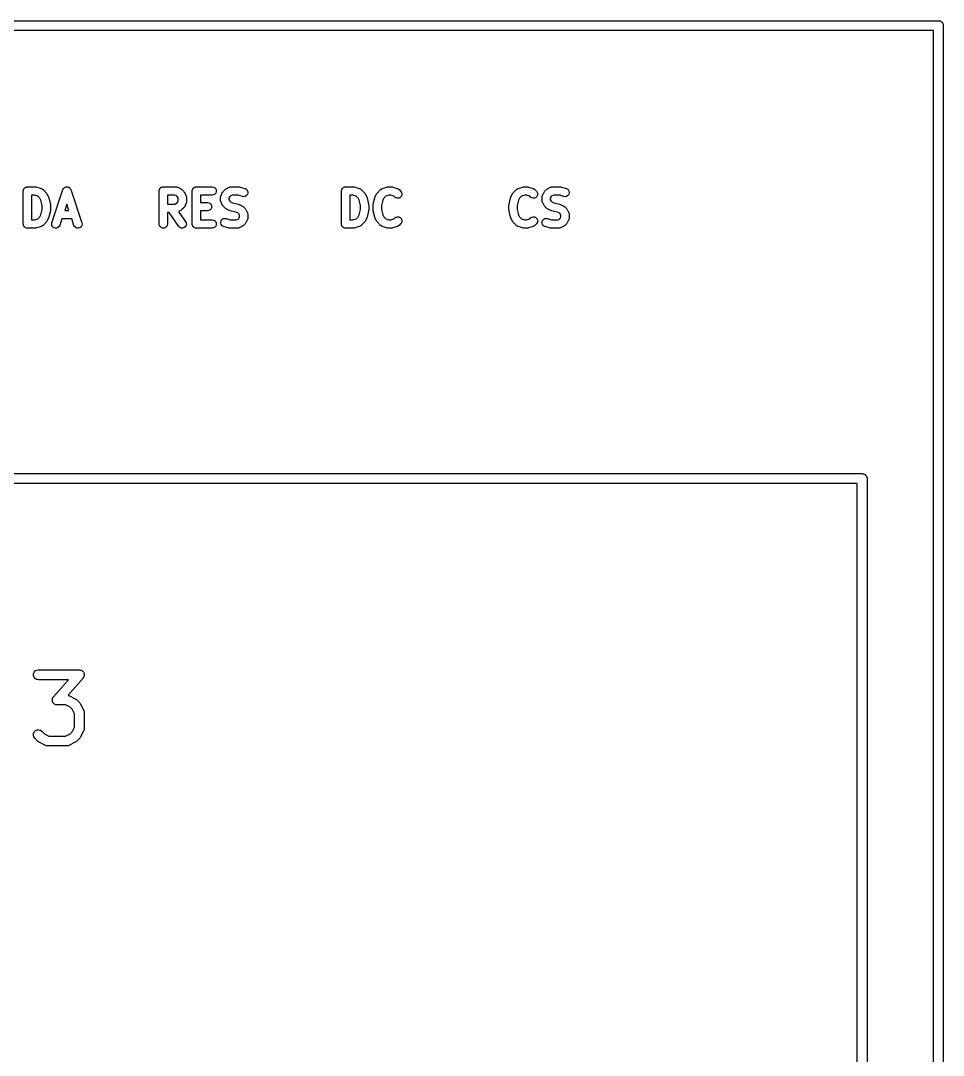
# Model space of a CAD drawing. Extents: x 86 to 333, y -237 to -29.
# Drawn here: x 164.79 to 178.72, y -51.71 to -36.09 of the extents above; entities that cross this region are included whole.
import ezdxf

# ---------------------------------------------------------------- set-up
doc = ezdxf.new("R2010")
doc.units = 0
doc.header["$MEASUREMENT"] = 0
doc.layers.add('BLACK', color=7, linetype='CONTINUOUS')

msp = doc.modelspace()

# ---------------------------------------------------------------- linework, layer by layer
at = {"layer": 'Black'}
for p, q in [((151.35, -36.085), (178.65, -36.085)), ((178.65, -36.085), (178.656, -36.0861)), ((178.656, -36.0861), (178.663, -36.0861)), ((178.663, -36.0861), (178.669, -36.0884)), ((178.669, -36.0884), (178.676, -36.0895)), ((178.676, -36.0895), (178.681, -36.0928)), ((178.575, -36.235), (151.425, -36.235)), ((178.575, -66.785), (178.575, -36.235)), ((178.681, -36.0928), (178.688, -36.095)), ((178.688, -36.095), (178.693, -36.0993)), ((178.693, -36.0993), (178.698, -36.1025)), ((178.698, -36.1025), (178.702, -36.1076)), ((178.702, -36.1076), (178.707, -36.1118)), ((178.707, -36.1118), (178.711, -36.1175)), ((178.711, -36.1175), (178.715, -36.1225)), ((178.715, -36.1225), (178.717, -36.1287)), ((178.717, -36.1287), (178.72, -36.1343)), ((178.72, -36.1343), (178.722, -36.1408)), ((178.722, -36.1408), (178.724, -36.147)), ((178.724, -36.147), (178.724, -36.1535)), ((178.724, -36.1535), (178.725, -36.16)), ((178.725, -36.16), (178.725, -66.86)), ((164.83, -38.6562), (164.831, -38.6508)), ((164.83, -39.1562), (164.83, -38.6562)), ((164.831, -38.6453), (164.833, -38.6402)), ((164.831, -38.6508), (164.831, -38.6453)), ((164.833, -38.6402), (164.834, -38.6348)), ((164.834, -38.6348), (164.837, -38.6301)), ((164.837, -38.6301), (164.839, -38.6249)), ((164.839, -38.6249), (164.842, -38.6208)), ((164.842, -38.6208), (164.845, -38.616)), ((164.845, -38.616), (164.849, -38.6125)), ((164.849, -38.6125), (164.853, -38.6083)), ((164.853, -38.6083), (164.857, -38.6056)), ((164.857, -38.6056), (164.862, -38.6021)), ((164.862, -38.6021), (164.867, -38.6002)), ((164.867, -38.6002), (164.871, -38.5975)), ((164.871, -38.5975), (164.877, -38.5965)), ((164.877, -38.5965), (164.882, -38.5946)), ((164.882, -38.5946), (164.887, -38.5946)), ((164.887, -38.5946), (164.893, -38.5937)), ((164.893, -38.5937), (165.012, -38.5937)), ((164.955, -38.7187), (164.955, -39.0937)), ((165.002, -38.7187), (164.955, -38.7187)), ((165.05, -38.7346), (165.002, -38.7187)), ((165.012, -38.5937), (165.022, -38.5954)), ((165.022, -38.5954), (165.032, -38.5969)), ((165.032, -38.5969), (165.103, -38.6207)), ((165.08, -38.7646), (165.05, -38.7346)), ((165.103, -38.6207), (165.106, -38.6224)), ((165.106, -38.6224), (165.11, -38.6234)), ((165.11, -38.6234), (165.116, -38.6276)), ((165.116, -38.6276), (165.122, -38.631)), ((165.122, -38.631), (165.125, -38.6337)), ((165.125, -38.6337), (165.128, -38.6358)), ((165.128, -38.6358), (165.175, -38.6834)), ((165.175, -38.6834), (165.181, -38.6916)), ((165.181, -38.6916), (165.187, -38.6997)), ((165.187, -38.6997), (165.211, -38.7473)), ((165.262, -39.1364), (165.429, -38.6364)), ((165.429, -38.6364), (165.43, -38.6349)), ((165.43, -38.6332), (165.435, -38.6254)), ((165.43, -38.6349), (165.43, -38.6332)), ((165.435, -38.6254), (165.439, -38.6173)), ((165.439, -38.6173), (165.44, -38.6162)), ((165.44, -38.6162), (165.441, -38.6147)), ((165.441, -38.6147), (165.449, -38.609)), ((165.449, -38.609), (165.455, -38.6029)), ((165.455, -38.6029), (165.457, -38.6023)), ((165.457, -38.6023), (165.458, -38.6012)), ((165.458, -38.6012), (165.467, -38.5983)), ((165.467, -38.5983), (165.476, -38.595)), ((165.476, -38.595), (165.477, -38.5949)), ((165.477, -38.5949), (165.479, -38.5944)), ((165.479, -38.5944), (165.488, -38.5946)), ((165.488, -38.5946), (165.497, -38.5944)), ((165.497, -38.5944), (165.499, -38.5949)), ((165.499, -38.5949), (165.501, -38.595)), ((165.501, -38.595), (165.509, -38.5983)), ((165.509, -38.5983), (165.518, -38.6012)), ((165.518, -38.6012), (165.519, -38.6023)), ((165.519, -38.6023), (165.521, -38.6029)), ((165.521, -38.6029), (165.528, -38.609)), ((165.528, -38.609), (165.535, -38.6147)), ((165.535, -38.6147), (165.536, -38.6162)), ((165.536, -38.6162), (165.537, -38.6173)), ((165.537, -38.6173), (165.541, -38.6254)), ((165.541, -38.6254), (165.546, -38.6332)), ((165.546, -38.6332), (165.547, -38.6349)), ((165.547, -38.6349), (165.547, -38.6364)), ((165.547, -38.6364), (165.714, -39.1364)), ((166.882, -38.6562), (166.883, -38.6508)), ((166.882, -39.1562), (166.882, -38.6562)), ((166.883, -38.6453), (166.885, -38.6402)), ((166.883, -38.6508), (166.883, -38.6453)), ((166.885, -38.6402), (166.886, -38.6348)), ((166.886, -38.6348), (166.889, -38.6301)), ((166.889, -38.6301), (166.891, -38.6249)), ((166.891, -38.6249), (166.894, -38.6208)), ((166.894, -38.6208), (166.897, -38.616)), ((166.897, -38.616), (166.901, -38.6125)), ((166.901, -38.6125), (166.905, -38.6083)), ((166.905, -38.6083), (166.909, -38.6056)), ((166.909, -38.6056), (166.914, -38.6021)), ((166.914, -38.6021), (166.919, -38.6002)), ((166.919, -38.6002), (166.923, -38.5975)), ((166.923, -38.5975), (166.929, -38.5965)), ((166.929, -38.5965), (166.934, -38.5946)), ((166.934, -38.5946), (166.939, -38.5946)), ((166.939, -38.5946), (166.945, -38.5937)), ((166.945, -38.5937), (167.135, -38.5937)), ((167.007, -38.7187), (167.007, -38.8556)), ((167.12, -38.7187), (167.007, -38.7187)), ((167.146, -38.7314), (167.12, -38.7187)), ((167.135, -38.5937), (167.139, -38.5943)), ((167.139, -38.5943), (167.142, -38.5941)), ((167.142, -38.5941), (167.149, -38.5962)), ((167.155, -38.7408), (167.146, -38.7314)), ((167.149, -38.5962), (167.157, -38.5975)), ((167.168, -38.7662), (167.155, -38.7408)), ((167.157, -38.5975), (167.16, -38.5993)), ((167.16, -38.5993), (167.163, -38.6003)), ((167.163, -38.6003), (167.211, -38.6241)), ((167.211, -38.6241), (167.219, -38.6301)), ((167.219, -38.6301), (167.227, -38.6358)), ((167.227, -38.6358), (167.251, -38.6596)), ((167.251, -38.6596), (167.257, -38.6678)), ((167.257, -38.6678), (167.263, -38.6759)), ((167.263, -38.6759), (167.286, -38.7235)), ((167.286, -38.7235), (167.287, -38.7269)), ((167.287, -38.7269), (167.289, -38.7301)), ((167.289, -38.7301), (167.29, -38.7373)), ((167.29, -38.7373), (167.293, -38.7443)), ((167.293, -38.7443), (167.292, -38.7479)), ((167.382, -38.6562), (167.383, -38.6508)), ((167.382, -39.1562), (167.382, -38.6562)), ((167.383, -38.6453), (167.385, -38.6402)), ((167.383, -38.6508), (167.383, -38.6453)), ((167.385, -38.6402), (167.386, -38.6348)), ((167.386, -38.6348), (167.389, -38.6301)), ((167.389, -38.6301), (167.391, -38.6249)), ((167.391, -38.6249), (167.394, -38.6208)), ((167.394, -38.6208), (167.397, -38.616)), ((167.397, -38.616), (167.401, -38.6125)), ((167.401, -38.6125), (167.405, -38.6083)), ((167.405, -38.6083), (167.409, -38.6056)), ((167.409, -38.6056), (167.414, -38.6021)), ((167.414, -38.6021), (167.419, -38.6002)), ((167.419, -38.6002), (167.423, -38.5975)), ((167.423, -38.5975), (167.429, -38.5965)), ((167.429, -38.5965), (167.434, -38.5946)), ((167.434, -38.5946), (167.439, -38.5946)), ((167.439, -38.5946), (167.445, -38.5937)), ((167.445, -38.5937), (167.683, -38.5937)), ((167.683, -38.7187), (167.507, -38.7187)), ((167.507, -38.7187), (167.507, -38.8318)), ((167.683, -38.5937), (167.704, -38.5975)), ((167.704, -38.7149), (167.683, -38.7187)), ((167.704, -38.5975), (167.723, -38.6083)), ((167.723, -38.7041), (167.704, -38.7149)), ((167.723, -38.6083), (167.737, -38.6249)), ((167.737, -38.6874), (167.723, -38.7041)), ((167.737, -38.6249), (167.744, -38.6453)), ((167.744, -38.667), (167.737, -38.6874)), ((167.744, -38.6453), (167.744, -38.667)), ((167.811, -38.7443), (167.813, -38.7373)), ((167.811, -38.7479), (167.811, -38.7443)), ((167.813, -38.7373), (167.815, -38.7301)), ((167.815, -38.7301), (167.816, -38.7269)), ((167.816, -38.7269), (167.817, -38.7235)), ((167.817, -38.7235), (167.841, -38.6759)), ((167.841, -38.6759), (167.847, -38.6678)), ((167.847, -38.6678), (167.853, -38.6596)), ((167.853, -38.6596), (167.877, -38.6358)), ((167.877, -38.6358), (167.885, -38.6301)), ((167.885, -38.6301), (167.893, -38.6241)), ((167.893, -38.6241), (167.941, -38.6003)), ((167.949, -38.7408), (167.936, -38.7662)), ((167.941, -38.6003), (167.944, -38.5993)), ((167.944, -38.5993), (167.947, -38.5975)), ((167.947, -38.5975), (167.954, -38.5962)), ((167.958, -38.7314), (167.949, -38.7408)), ((167.954, -38.5962), (167.961, -38.5941)), ((167.983, -38.7187), (167.958, -38.7314)), ((167.961, -38.5941), (167.965, -38.5943)), ((167.965, -38.5943), (167.969, -38.5937)), ((167.969, -38.5937), (168.088, -38.5937)), ((168.077, -38.7187), (167.983, -38.7187)), ((168.139, -38.7393), (168.077, -38.7187)), ((168.088, -38.5937), (168.097, -38.5954)), ((168.097, -38.5954), (168.107, -38.5969)), ((168.107, -38.5969), (168.179, -38.6207)), ((168.161, -38.7425), (168.139, -38.7393)), ((168.182, -38.7381), (168.161, -38.7425)), ((168.179, -38.6207), (168.198, -38.631)), ((168.201, -38.7268), (168.182, -38.7381)), ((168.198, -38.631), (168.212, -38.6473)), ((168.214, -38.7098), (168.201, -38.7268)), ((168.212, -38.6473), (168.22, -38.6675)), ((168.221, -38.6892), (168.214, -38.7098)), ((168.22, -38.6675), (168.221, -38.6892)), ((169.637, -38.6453), (169.639, -38.6402)), ((169.637, -38.6508), (169.637, -38.6453)), ((169.637, -38.6562), (169.637, -38.6508)), ((169.637, -39.1562), (169.637, -38.6562)), ((169.639, -38.6402), (169.64, -38.6348)), ((169.64, -38.6348), (169.643, -38.6301)), ((169.643, -38.6301), (169.645, -38.6249)), ((169.645, -38.6249), (169.648, -38.6208)), ((169.648, -38.6208), (169.651, -38.616)), ((169.651, -38.616), (169.655, -38.6125)), ((169.655, -38.6125), (169.659, -38.6083)), ((169.659, -38.6083), (169.664, -38.6056)), ((169.664, -38.6056), (169.668, -38.6021)), ((169.668, -38.6021), (169.673, -38.6002)), ((169.673, -38.6002), (169.678, -38.5975)), ((169.678, -38.5975), (169.683, -38.5965)), ((169.683, -38.5965), (169.688, -38.5946)), ((169.688, -38.5946), (169.694, -38.5946)), ((169.694, -38.5946), (169.699, -38.5937)), ((169.699, -38.5937), (169.818, -38.5937)), ((169.762, -38.7187), (169.762, -39.0937)), ((169.808, -38.7187), (169.762, -38.7187)), ((169.856, -38.7346), (169.808, -38.7187)), ((169.818, -38.5937), (169.828, -38.5954)), ((169.828, -38.5954), (169.838, -38.5969)), ((169.838, -38.5969), (169.909, -38.6207)), ((169.886, -38.7646), (169.856, -38.7346)), ((169.909, -38.6207), (169.912, -38.6224)), ((169.912, -38.6224), (169.916, -38.6234)), ((169.916, -38.6234), (169.922, -38.6276)), ((169.922, -38.6276), (169.928, -38.631)), ((169.928, -38.631), (169.931, -38.6337)), ((169.931, -38.6337), (169.934, -38.6358)), ((169.934, -38.6358), (169.981, -38.6834)), ((169.981, -38.6834), (169.987, -38.6916)), ((169.987, -38.6916), (169.993, -38.6997)), ((169.993, -38.6997), (170.017, -38.7473)), ((170.143, -38.7473), (170.167, -38.6997)), ((170.167, -38.6997), (170.173, -38.6916)), ((170.173, -38.6916), (170.179, -38.6834)), ((170.179, -38.6834), (170.226, -38.6358)), ((170.226, -38.6358), (170.229, -38.6337)), ((170.229, -38.6337), (170.232, -38.631)), ((170.232, -38.631), (170.238, -38.6276)), ((170.238, -38.6276), (170.244, -38.6234)), ((170.244, -38.6234), (170.248, -38.6224)), ((170.248, -38.6224), (170.251, -38.6207)), ((170.251, -38.6207), (170.322, -38.5969)), ((170.304, -38.7346), (170.274, -38.7646)), ((170.352, -38.7187), (170.304, -38.7346)), ((170.322, -38.5969), (170.332, -38.5954)), ((170.332, -38.5954), (170.342, -38.5937)), ((170.342, -38.5937), (170.39, -38.5937)), ((170.379, -38.7187), (170.352, -38.7187)), ((170.427, -38.7346), (170.379, -38.7187)), ((170.39, -38.5937), (170.399, -38.5954)), ((170.399, -38.5954), (170.409, -38.5969)), ((170.409, -38.5969), (170.481, -38.6207)), ((170.441, -38.748), (170.427, -38.7346)), ((170.481, -38.6207), (170.484, -38.6224)), ((170.484, -38.6224), (170.487, -38.6234)), ((170.487, -38.6234), (170.493, -38.6276)), ((170.493, -38.6276), (170.5, -38.631)), ((170.5, -38.631), (170.502, -38.6337)), ((170.502, -38.6337), (170.505, -38.6358)), ((170.505, -38.6358), (170.529, -38.6596)), ((170.536, -38.7397), (170.521, -38.755)), ((170.529, -38.6596), (170.541, -38.6774)), ((170.545, -38.72), (170.536, -38.7397)), ((170.541, -38.6774), (170.547, -38.6984)), ((170.547, -38.6984), (170.545, -38.72)), ((172.195, -38.7473), (172.219, -38.6997)), ((172.219, -38.6997), (172.225, -38.6916)), ((172.225, -38.6916), (172.231, -38.6834)), ((172.231, -38.6834), (172.278, -38.6358)), ((172.278, -38.6358), (172.281, -38.6337)), ((172.281, -38.6337), (172.284, -38.631)), ((172.284, -38.631), (172.29, -38.6276)), ((172.29, -38.6276), (172.296, -38.6234)), ((172.296, -38.6234), (172.299, -38.6224)), ((172.299, -38.6224), (172.303, -38.6207)), ((172.303, -38.6207), (172.374, -38.5969)), ((172.356, -38.7346), (172.326, -38.7646)), ((172.404, -38.7187), (172.356, -38.7346)), ((172.374, -38.5969), (172.384, -38.5954)), ((172.384, -38.5954), (172.394, -38.5937)), ((172.394, -38.5937), (172.441, -38.5937)), ((172.431, -38.7187), (172.404, -38.7187)), ((172.479, -38.7346), (172.431, -38.7187)), ((172.441, -38.5937), (172.451, -38.5954)), ((172.451, -38.5954), (172.461, -38.5969)), ((172.461, -38.5969), (172.533, -38.6207)), ((172.492, -38.748), (172.479, -38.7346)), ((172.533, -38.6207), (172.536, -38.6224)), ((172.536, -38.6224), (172.539, -38.6234)), ((172.539, -38.6234), (172.545, -38.6276)), ((172.545, -38.6276), (172.552, -38.631)), ((172.552, -38.631), (172.554, -38.6337)), ((172.554, -38.6337), (172.557, -38.6358)), ((172.557, -38.6358), (172.581, -38.6596)), ((172.588, -38.7397), (172.573, -38.755)), ((172.581, -38.6596), (172.593, -38.6774)), ((172.597, -38.72), (172.588, -38.7397)), ((172.593, -38.6774), (172.599, -38.6984)), ((172.599, -38.6984), (172.597, -38.72)), ((172.665, -38.7443), (172.667, -38.7373)), ((172.665, -38.7479), (172.665, -38.7443)), ((172.667, -38.7373), (172.668, -38.7301)), ((172.668, -38.7301), (172.67, -38.7269)), ((172.67, -38.7269), (172.671, -38.7235)), ((172.671, -38.7235), (172.695, -38.6759)), ((172.695, -38.6759), (172.701, -38.6678)), ((172.701, -38.6678), (172.707, -38.6596)), ((172.707, -38.6596), (172.731, -38.6358)), ((172.731, -38.6358), (172.739, -38.6301)), ((172.739, -38.6301), (172.747, -38.6241)), ((172.747, -38.6241), (172.794, -38.6003)), ((172.802, -38.7408), (172.79, -38.7662)), ((172.794, -38.6003), (172.798, -38.5993)), ((172.798, -38.5993), (172.801, -38.5975)), ((172.801, -38.5975), (172.808, -38.5962)), ((172.812, -38.7314), (172.802, -38.7408)), ((172.808, -38.5962), (172.815, -38.5941)), ((172.837, -38.7187), (172.812, -38.7314)), ((172.815, -38.5941), (172.819, -38.5943)), ((172.819, -38.5943), (172.822, -38.5937)), ((172.822, -38.5937), (172.941, -38.5937)), ((172.931, -38.7187), (172.837, -38.7187)), ((172.993, -38.7393), (172.931, -38.7187)), ((172.941, -38.5937), (172.951, -38.5954)), ((172.951, -38.5954), (172.961, -38.5969)), ((172.961, -38.5969), (173.033, -38.6207)), ((173.015, -38.7425), (172.993, -38.7393)), ((173.036, -38.7381), (173.015, -38.7425)), ((173.033, -38.6207), (173.052, -38.631)), ((173.054, -38.7268), (173.036, -38.7381)), ((173.052, -38.631), (173.066, -38.6473)), ((173.068, -38.7098), (173.054, -38.7268)), ((173.066, -38.6473), (173.074, -38.6675)), ((173.075, -38.6892), (173.068, -38.7098)), ((173.074, -38.6675), (173.075, -38.6892)), ((165.096, -38.7971), (165.08, -38.7646)), ((165.116, -38.8782), (165.096, -38.7971)), ((165.116, -38.9342), (165.116, -38.8782)), ((165.211, -38.7473), (165.213, -38.7538)), ((165.213, -38.7538), (165.215, -38.7601)), ((165.215, -38.7601), (165.239, -38.8553)), ((165.239, -38.8553), (165.24, -38.8629)), ((165.24, -38.8629), (165.241, -38.8705)), ((165.241, -38.8705), (165.241, -38.9419)), ((165.488, -38.8538), (165.456, -38.9508)), ((165.52, -38.9508), (165.488, -38.8538)), ((167.007, -38.8556), (167.12, -38.8556)), ((167.12, -38.8556), (167.146, -38.8429)), ((167.146, -38.8429), (167.155, -38.8335)), ((167.155, -38.8335), (167.168, -38.8081)), ((167.168, -38.8081), (167.168, -38.7662)), ((167.263, -38.8984), (167.257, -38.9065)), ((167.286, -38.8508), (167.263, -38.8984)), ((167.287, -38.8474), (167.286, -38.8508)), ((167.289, -38.8442), (167.287, -38.8474)), ((167.29, -38.837), (167.289, -38.8442)), ((167.293, -38.83), (167.29, -38.837)), ((167.292, -38.7479), (167.293, -38.7514)), ((167.293, -38.8229), (167.292, -38.8264)), ((167.292, -38.8264), (167.293, -38.83)), ((167.293, -38.7514), (167.293, -38.8229)), ((167.507, -38.8318), (167.611, -38.8318)), ((167.611, -38.8318), (167.633, -38.8356)), ((167.633, -38.8356), (167.652, -38.8464)), ((167.652, -38.8464), (167.666, -38.863)), ((167.666, -38.863), (167.673, -38.8834)), ((167.673, -38.8834), (167.673, -38.9051)), ((167.811, -38.7514), (167.811, -38.7479)), ((167.811, -38.799), (167.811, -38.7514)), ((167.811, -38.8026), (167.811, -38.799)), ((167.811, -38.8062), (167.811, -38.8026)), ((167.813, -38.8132), (167.811, -38.8062)), ((167.815, -38.8204), (167.813, -38.8132)), ((167.816, -38.8235), (167.815, -38.8204)), ((167.817, -38.827), (167.816, -38.8235)), ((167.841, -38.8746), (167.817, -38.827)), ((167.847, -38.8827), (167.841, -38.8746)), ((167.853, -38.8909), (167.847, -38.8827)), ((167.877, -38.9147), (167.853, -38.8909)), ((167.936, -38.7662), (167.936, -38.7843)), ((167.936, -38.7843), (167.949, -38.8096)), ((167.949, -38.8096), (167.958, -38.8191)), ((167.958, -38.8191), (167.99, -38.8353)), ((167.99, -38.8353), (168.079, -38.8575)), ((168.079, -38.8575), (168.085, -38.8602)), ((168.085, -38.8602), (168.092, -38.8622)), ((168.092, -38.8622), (168.139, -38.886)), ((168.139, -38.886), (168.147, -38.892)), ((168.147, -38.892), (168.156, -38.8977)), ((168.156, -38.8977), (168.179, -38.9215)), ((169.902, -38.7971), (169.886, -38.7646)), ((169.922, -38.8782), (169.902, -38.7971)), ((169.922, -38.9342), (169.922, -38.8782)), ((170.017, -38.7473), (170.019, -38.7538)), ((170.019, -38.7538), (170.022, -38.7601)), ((170.022, -38.7601), (170.045, -38.8553)), ((170.045, -38.8553), (170.046, -38.8629)), ((170.046, -38.8629), (170.047, -38.8705)), ((170.047, -38.8705), (170.047, -38.9419)), ((170.113, -38.8705), (170.114, -38.8629)), ((170.113, -38.9419), (170.113, -38.8705)), ((170.114, -38.8629), (170.115, -38.8553)), ((170.115, -38.8553), (170.138, -38.7601)), ((170.138, -38.7601), (170.141, -38.7538)), ((170.141, -38.7538), (170.143, -38.7473)), ((170.258, -38.7971), (170.238, -38.8782)), ((170.238, -38.8782), (170.238, -38.9342)), ((170.274, -38.7646), (170.258, -38.7971)), ((170.458, -38.7605), (170.441, -38.748)), ((170.479, -38.7661), (170.458, -38.7605)), ((170.501, -38.7642), (170.479, -38.7661)), ((170.521, -38.755), (170.501, -38.7642)), ((172.165, -38.8705), (172.166, -38.8629)), ((172.165, -38.9419), (172.165, -38.8705)), ((172.166, -38.8629), (172.167, -38.8553)), ((172.167, -38.8553), (172.19, -38.7601)), ((172.19, -38.7601), (172.193, -38.7538)), ((172.193, -38.7538), (172.195, -38.7473)), ((172.31, -38.7971), (172.29, -38.8782)), ((172.29, -38.8782), (172.29, -38.9342)), ((172.326, -38.7646), (172.31, -38.7971)), ((172.51, -38.7605), (172.492, -38.748)), ((172.531, -38.7661), (172.51, -38.7605)), ((172.553, -38.7642), (172.531, -38.7661)), ((172.573, -38.755), (172.553, -38.7642)), ((172.665, -38.7514), (172.665, -38.7479)), ((172.665, -38.799), (172.665, -38.7514)), ((172.665, -38.8026), (172.665, -38.799)), ((172.665, -38.8062), (172.665, -38.8026)), ((172.667, -38.8132), (172.665, -38.8062)), ((172.668, -38.8204), (172.667, -38.8132)), ((172.67, -38.8235), (172.668, -38.8204)), ((172.671, -38.827), (172.67, -38.8235)), ((172.695, -38.8746), (172.671, -38.827)), ((172.701, -38.8827), (172.695, -38.8746)), ((172.707, -38.8909), (172.701, -38.8827)), ((172.731, -38.9147), (172.707, -38.8909)), ((172.79, -38.7662), (172.79, -38.7843)), ((172.79, -38.7843), (172.802, -38.8096)), ((172.802, -38.8096), (172.812, -38.8191)), ((172.812, -38.8191), (172.844, -38.8353)), ((172.844, -38.8353), (172.933, -38.8575)), ((172.933, -38.8575), (172.939, -38.8602)), ((172.939, -38.8602), (172.946, -38.8622)), ((172.946, -38.8622), (172.993, -38.886)), ((172.993, -38.886), (173.001, -38.892)), ((173.001, -38.892), (173.009, -38.8977)), ((173.009, -38.8977), (173.033, -38.9215)), ((165.05, -39.0778), (165.08, -39.0477)), ((165.08, -39.0477), (165.096, -39.0153)), ((165.096, -39.0153), (165.116, -38.9342)), ((165.213, -39.0585), (165.211, -39.0651)), ((165.215, -39.0523), (165.213, -39.0585)), ((165.239, -38.9571), (165.215, -39.0523)), ((165.24, -38.9494), (165.239, -38.9571)), ((165.241, -38.9419), (165.24, -38.9494)), ((165.456, -38.9508), (165.52, -38.9508)), ((167.031, -38.9806), (167.007, -38.9806)), ((167.007, -38.9806), (167.007, -39.1562)), ((167.179, -39.192), (167.031, -38.9806)), ((167.211, -38.9502), (167.175, -38.9681)), ((167.175, -38.9681), (167.282, -39.1203)), ((167.219, -38.9442), (167.211, -38.9502)), ((167.227, -38.9385), (167.219, -38.9442)), ((167.251, -38.9147), (167.227, -38.9385)), ((167.257, -38.9065), (167.251, -38.9147)), ((167.611, -38.9568), (167.507, -38.9568)), ((167.507, -38.9568), (167.507, -39.0937)), ((167.633, -38.953), (167.611, -38.9568)), ((167.652, -38.9422), (167.633, -38.953)), ((167.666, -38.9255), (167.652, -38.9422)), ((167.673, -38.9051), (167.666, -38.9255)), ((167.885, -38.9204), (167.877, -38.9147)), ((167.893, -38.9264), (167.885, -38.9204)), ((167.941, -38.9502), (167.893, -38.9264)), ((167.947, -38.9521), (167.941, -38.9502)), ((167.953, -38.9549), (167.947, -38.9521)), ((168.042, -38.9771), (167.953, -38.9549)), ((168.074, -38.9933), (168.042, -38.9771)), ((168.084, -39.0027), (168.074, -38.9933)), ((168.097, -39.0281), (168.084, -39.0027)), ((168.084, -39.0715), (168.097, -39.0462)), ((168.097, -39.0462), (168.097, -39.0281)), ((168.179, -38.9215), (168.185, -38.9297)), ((168.185, -38.9297), (168.191, -38.9378)), ((168.191, -38.9378), (168.215, -38.9854)), ((168.215, -38.9854), (168.216, -38.9888)), ((168.216, -38.9888), (168.218, -38.992)), ((168.218, -38.992), (168.219, -38.9992)), ((168.219, -38.9992), (168.221, -39.0062)), ((168.221, -39.0062), (168.221, -39.0098)), ((168.221, -39.0098), (168.222, -39.0133)), ((168.222, -39.0133), (168.222, -39.061)), ((169.856, -39.0778), (169.886, -39.0477)), ((169.886, -39.0477), (169.902, -39.0153)), ((169.902, -39.0153), (169.922, -38.9342)), ((170.019, -39.0585), (170.017, -39.0651)), ((170.022, -39.0523), (170.019, -39.0585)), ((170.045, -38.9571), (170.022, -39.0523)), ((170.046, -38.9494), (170.045, -38.9571)), ((170.047, -38.9419), (170.046, -38.9494)), ((170.114, -38.9494), (170.113, -38.9419)), ((170.115, -38.9571), (170.114, -38.9494)), ((170.138, -39.0523), (170.115, -38.9571)), ((170.141, -39.0585), (170.138, -39.0523)), ((170.143, -39.0651), (170.141, -39.0585)), ((170.238, -38.9342), (170.258, -39.0153)), ((170.258, -39.0153), (170.274, -39.0477)), ((170.274, -39.0477), (170.304, -39.0778)), ((170.441, -39.0644), (170.458, -39.0519)), ((170.458, -39.0519), (170.479, -39.0463)), ((170.479, -39.0463), (170.501, -39.0482)), ((170.501, -39.0482), (170.521, -39.0574)), ((170.521, -39.0574), (170.536, -39.0727)), ((172.166, -38.9494), (172.165, -38.9419)), ((172.167, -38.9571), (172.166, -38.9494)), ((172.19, -39.0523), (172.167, -38.9571)), ((172.193, -39.0585), (172.19, -39.0523)), ((172.195, -39.0651), (172.193, -39.0585)), ((172.29, -38.9342), (172.31, -39.0153)), ((172.31, -39.0153), (172.326, -39.0477)), ((172.326, -39.0477), (172.356, -39.0778)), ((172.492, -39.0644), (172.51, -39.0519)), ((172.51, -39.0519), (172.531, -39.0463)), ((172.531, -39.0463), (172.553, -39.0482)), ((172.553, -39.0482), (172.573, -39.0574)), ((172.573, -39.0574), (172.588, -39.0727)), ((172.739, -38.9204), (172.731, -38.9147)), ((172.747, -38.9264), (172.739, -38.9204)), ((172.794, -38.9502), (172.747, -38.9264)), ((172.801, -38.9521), (172.794, -38.9502)), ((172.807, -38.9549), (172.801, -38.9521)), ((172.896, -38.9771), (172.807, -38.9549)), ((172.928, -38.9933), (172.896, -38.9771)), ((172.938, -39.0027), (172.928, -38.9933)), ((172.95, -39.0281), (172.938, -39.0027)), ((172.938, -39.0715), (172.95, -39.0462)), ((172.95, -39.0462), (172.95, -39.0281)), ((173.033, -38.9215), (173.039, -38.9297)), ((173.039, -38.9297), (173.045, -38.9378)), ((173.045, -38.9378), (173.069, -38.9854)), ((173.069, -38.9854), (173.07, -38.9888)), ((173.07, -38.9888), (173.072, -38.992)), ((173.072, -38.992), (173.073, -38.9992)), ((173.073, -38.9992), (173.075, -39.0062)), ((173.075, -39.0062), (173.075, -39.0098)), ((173.075, -39.0098), (173.075, -39.0133)), ((173.075, -39.0133), (173.075, -39.061)), ((164.831, -39.1616), (164.83, -39.1562)), ((164.831, -39.167), (164.831, -39.1616)), ((164.833, -39.1722), (164.831, -39.167)), ((164.834, -39.1776), (164.833, -39.1722)), ((164.837, -39.1823), (164.834, -39.1776)), ((164.839, -39.1874), (164.837, -39.1823)), ((164.842, -39.1916), (164.839, -39.1874)), ((164.845, -39.1964), (164.842, -39.1916)), ((164.849, -39.1999), (164.845, -39.1964)), ((164.853, -39.2041), (164.849, -39.1999)), ((164.857, -39.2068), (164.853, -39.2041)), ((164.862, -39.2103), (164.857, -39.2068)), ((164.867, -39.2122), (164.862, -39.2103)), ((164.871, -39.2149), (164.867, -39.2122)), ((164.877, -39.2159), (164.871, -39.2149)), ((164.955, -39.0937), (165.002, -39.0937)), ((165.002, -39.0937), (165.05, -39.0778)), ((165.103, -39.1917), (165.032, -39.2155)), ((165.106, -39.19), (165.103, -39.1917)), ((165.11, -39.189), (165.106, -39.19)), ((165.116, -39.1848), (165.11, -39.189)), ((165.122, -39.1813), (165.116, -39.1848)), ((165.125, -39.1786), (165.122, -39.1813)), ((165.128, -39.1766), (165.125, -39.1786)), ((165.175, -39.129), (165.128, -39.1766)), ((165.181, -39.1208), (165.175, -39.129)), ((165.187, -39.1127), (165.181, -39.1208)), ((165.211, -39.0651), (165.187, -39.1127)), ((165.259, -39.1579), (165.262, -39.1364)), ((165.263, -39.1792), (165.259, -39.1579)), ((165.275, -39.1977), (165.263, -39.1792)), ((165.292, -39.2111), (165.275, -39.1977)), ((165.312, -39.218), (165.292, -39.2111)), ((165.354, -39.2094), (165.334, -39.2174)), ((165.37, -39.195), (165.354, -39.2094)), ((165.381, -39.176), (165.37, -39.195)), ((165.414, -39.0758), (165.381, -39.176)), ((165.562, -39.0758), (165.414, -39.0758)), ((165.595, -39.176), (165.562, -39.0758)), ((165.606, -39.195), (165.595, -39.176)), ((165.622, -39.2094), (165.606, -39.195)), ((165.642, -39.2174), (165.622, -39.2094)), ((165.685, -39.2111), (165.664, -39.218)), ((165.702, -39.1977), (165.685, -39.2111)), ((165.713, -39.1792), (165.702, -39.1977)), ((165.717, -39.1579), (165.713, -39.1792)), ((165.714, -39.1364), (165.717, -39.1579)), ((166.886, -39.1776), (166.882, -39.1562)), ((166.897, -39.1964), (166.886, -39.1776)), ((166.914, -39.2103), (166.897, -39.1964)), ((166.934, -39.2177), (166.914, -39.2103)), ((166.976, -39.2103), (166.956, -39.2177)), ((166.993, -39.1964), (166.976, -39.2103)), ((167.003, -39.1776), (166.993, -39.1964)), ((167.007, -39.1562), (167.003, -39.1776)), ((167.195, -39.2074), (167.179, -39.192)), ((167.214, -39.2166), (167.195, -39.2074)), ((167.257, -39.2128), (167.236, -39.2185)), ((167.275, -39.2004), (167.257, -39.2128)), ((167.287, -39.1826), (167.275, -39.2004)), ((167.282, -39.1203), (167.291, -39.14)), ((167.293, -39.1616), (167.287, -39.1826)), ((167.291, -39.14), (167.293, -39.1616)), ((167.383, -39.1616), (167.382, -39.1562)), ((167.383, -39.167), (167.383, -39.1616)), ((167.385, -39.1722), (167.383, -39.167)), ((167.386, -39.1776), (167.385, -39.1722)), ((167.389, -39.1823), (167.386, -39.1776)), ((167.391, -39.1874), (167.389, -39.1823)), ((167.394, -39.1916), (167.391, -39.1874)), ((167.397, -39.1964), (167.394, -39.1916)), ((167.401, -39.1999), (167.397, -39.1964)), ((167.405, -39.2041), (167.401, -39.1999)), ((167.409, -39.2068), (167.405, -39.2041)), ((167.414, -39.2103), (167.409, -39.2068)), ((167.419, -39.2122), (167.414, -39.2103)), ((167.423, -39.2149), (167.419, -39.2122)), ((167.429, -39.2159), (167.423, -39.2149)), ((167.507, -39.0937), (167.683, -39.0937)), ((167.683, -39.0937), (167.704, -39.0975)), ((167.704, -39.2149), (167.683, -39.2187)), ((167.704, -39.0975), (167.723, -39.1083)), ((167.723, -39.2041), (167.704, -39.2149)), ((167.723, -39.1083), (167.737, -39.1249)), ((167.737, -39.1874), (167.723, -39.2041)), ((167.737, -39.1249), (167.744, -39.1453)), ((167.744, -39.167), (167.737, -39.1874)), ((167.744, -39.1453), (167.744, -39.167)), ((167.812, -39.1232), (167.818, -39.1026)), ((167.812, -39.1449), (167.812, -39.1232)), ((167.82, -39.1651), (167.812, -39.1449)), ((167.818, -39.1026), (167.832, -39.0856)), ((167.834, -39.1813), (167.82, -39.1651)), ((167.832, -39.0856), (167.85, -39.0743)), ((167.854, -39.1917), (167.834, -39.1813)), ((167.85, -39.0743), (167.872, -39.0699)), ((167.925, -39.2155), (167.854, -39.1917)), ((167.872, -39.0699), (167.893, -39.0731)), ((167.893, -39.0731), (167.955, -39.0937)), ((167.955, -39.0937), (168.049, -39.0937)), ((168.049, -39.0937), (168.074, -39.081)), ((168.074, -39.081), (168.084, -39.0715)), ((168.085, -39.2149), (168.078, -39.2162)), ((168.088, -39.2131), (168.085, -39.2149)), ((168.092, -39.2121), (168.088, -39.2131)), ((168.139, -39.1883), (168.092, -39.2121)), ((168.147, -39.1823), (168.139, -39.1883)), ((168.156, -39.1766), (168.147, -39.1823)), ((168.179, -39.1528), (168.156, -39.1766)), ((168.185, -39.1446), (168.179, -39.1528)), ((168.191, -39.1365), (168.185, -39.1446)), ((168.215, -39.0889), (168.191, -39.1365)), ((168.216, -39.0854), (168.215, -39.0889)), ((168.218, -39.0823), (168.216, -39.0854)), ((168.219, -39.0751), (168.218, -39.0823)), ((168.221, -39.0681), (168.219, -39.0751)), ((168.222, -39.061), (168.221, -39.0645)), ((168.221, -39.0645), (168.221, -39.0681)), ((169.637, -39.1616), (169.637, -39.1562)), ((169.637, -39.167), (169.637, -39.1616)), ((169.639, -39.1722), (169.637, -39.167)), ((169.64, -39.1776), (169.639, -39.1722)), ((169.643, -39.1823), (169.64, -39.1776)), ((169.645, -39.1874), (169.643, -39.1823)), ((169.648, -39.1916), (169.645, -39.1874)), ((169.651, -39.1964), (169.648, -39.1916)), ((169.655, -39.1999), (169.651, -39.1964)), ((169.659, -39.2041), (169.655, -39.1999)), ((169.664, -39.2068), (169.659, -39.2041)), ((169.668, -39.2103), (169.664, -39.2068)), ((169.673, -39.2122), (169.668, -39.2103)), ((169.678, -39.2149), (169.673, -39.2122)), ((169.683, -39.2159), (169.678, -39.2149)), ((169.762, -39.0937), (169.808, -39.0937)), ((169.808, -39.0937), (169.856, -39.0778)), ((169.909, -39.1917), (169.838, -39.2155)), ((169.912, -39.19), (169.909, -39.1917)), ((169.916, -39.189), (169.912, -39.19)), ((169.922, -39.1848), (169.916, -39.189)), ((169.928, -39.1813), (169.922, -39.1848)), ((169.931, -39.1786), (169.928, -39.1813)), ((169.934, -39.1766), (169.931, -39.1786)), ((169.981, -39.129), (169.934, -39.1766)), ((169.987, -39.1208), (169.981, -39.129)), ((169.993, -39.1127), (169.987, -39.1208)), ((170.017, -39.0651), (169.993, -39.1127)), ((170.167, -39.1127), (170.143, -39.0651)), ((170.173, -39.1208), (170.167, -39.1127)), ((170.179, -39.129), (170.173, -39.1208)), ((170.226, -39.1766), (170.179, -39.129)), ((170.229, -39.1786), (170.226, -39.1766)), ((170.232, -39.1813), (170.229, -39.1786)), ((170.238, -39.1848), (170.232, -39.1813)), ((170.244, -39.189), (170.238, -39.1848)), ((170.248, -39.19), (170.244, -39.189)), ((170.251, -39.1917), (170.248, -39.19)), ((170.322, -39.2155), (170.251, -39.1917)), ((170.304, -39.0778), (170.352, -39.0937)), ((170.352, -39.0937), (170.379, -39.0937)), ((170.379, -39.0937), (170.427, -39.0778)), ((170.481, -39.1917), (170.409, -39.2155)), ((170.427, -39.0778), (170.441, -39.0644)), ((170.484, -39.19), (170.481, -39.1917)), ((170.487, -39.189), (170.484, -39.19)), ((170.493, -39.1848), (170.487, -39.189)), ((170.5, -39.1813), (170.493, -39.1848)), ((170.502, -39.1786), (170.5, -39.1813)), ((170.505, -39.1766), (170.502, -39.1786)), ((170.529, -39.1528), (170.505, -39.1766)), ((170.541, -39.135), (170.529, -39.1528)), ((170.536, -39.0727), (170.545, -39.0924)), ((170.547, -39.114), (170.541, -39.135)), ((170.545, -39.0924), (170.547, -39.114)), ((172.219, -39.1127), (172.195, -39.0651)), ((172.225, -39.1208), (172.219, -39.1127)), ((172.231, -39.129), (172.225, -39.1208)), ((172.278, -39.1766), (172.231, -39.129)), ((172.281, -39.1786), (172.278, -39.1766)), ((172.284, -39.1813), (172.281, -39.1786)), ((172.29, -39.1848), (172.284, -39.1813)), ((172.296, -39.189), (172.29, -39.1848)), ((172.299, -39.19), (172.296, -39.189)), ((172.303, -39.1917), (172.299, -39.19)), ((172.374, -39.2155), (172.303, -39.1917)), ((172.356, -39.0778), (172.404, -39.0937)), ((172.404, -39.0937), (172.431, -39.0937)), ((172.431, -39.0937), (172.479, -39.0778)), ((172.533, -39.1917), (172.461, -39.2155)), ((172.479, -39.0778), (172.492, -39.0644)), ((172.536, -39.19), (172.533, -39.1917)), ((172.539, -39.189), (172.536, -39.19)), ((172.545, -39.1848), (172.539, -39.189)), ((172.552, -39.1813), (172.545, -39.1848)), ((172.554, -39.1786), (172.552, -39.1813)), ((172.557, -39.1766), (172.554, -39.1786)), ((172.581, -39.1528), (172.557, -39.1766)), ((172.593, -39.135), (172.581, -39.1528)), ((172.588, -39.0727), (172.597, -39.0924)), ((172.599, -39.114), (172.593, -39.135)), ((172.597, -39.0924), (172.599, -39.114)), ((172.665, -39.1232), (172.672, -39.1026)), ((172.666, -39.1449), (172.665, -39.1232)), ((172.674, -39.1651), (172.666, -39.1449)), ((172.672, -39.1026), (172.686, -39.0856)), ((172.688, -39.1813), (172.674, -39.1651)), ((172.686, -39.0856), (172.704, -39.0743)), ((172.707, -39.1917), (172.688, -39.1813)), ((172.704, -39.0743), (172.725, -39.0699)), ((172.779, -39.2155), (172.707, -39.1917)), ((172.725, -39.0699), (172.747, -39.0731)), ((172.747, -39.0731), (172.809, -39.0937)), ((172.809, -39.0937), (172.903, -39.0937)), ((172.903, -39.0937), (172.928, -39.081)), ((172.928, -39.081), (172.938, -39.0715)), ((172.939, -39.2149), (172.932, -39.2162)), ((172.942, -39.2131), (172.939, -39.2149)), ((172.946, -39.2121), (172.942, -39.2131)), ((172.993, -39.1883), (172.946, -39.2121)), ((173.001, -39.1823), (172.993, -39.1883)), ((173.009, -39.1766), (173.001, -39.1823)), ((173.033, -39.1528), (173.009, -39.1766)), ((173.039, -39.1446), (173.033, -39.1528)), ((173.045, -39.1365), (173.039, -39.1446)), ((173.069, -39.0889), (173.045, -39.1365)), ((173.07, -39.0854), (173.069, -39.0889)), ((173.072, -39.0823), (173.07, -39.0854)), ((173.073, -39.0751), (173.072, -39.0823)), ((173.075, -39.0681), (173.073, -39.0751)), ((173.075, -39.061), (173.075, -39.0645)), ((173.075, -39.0645), (173.075, -39.0681)), ((164.882, -39.2177), (164.877, -39.2159)), ((164.887, -39.2177), (164.882, -39.2177)), ((164.893, -39.2187), (164.887, -39.2177)), ((165.012, -39.2187), (164.893, -39.2187)), ((165.022, -39.217), (165.012, -39.2187)), ((165.032, -39.2155), (165.022, -39.217)), ((165.334, -39.2174), (165.312, -39.218)), ((165.664, -39.218), (165.642, -39.2174)), ((166.956, -39.2177), (166.934, -39.2177)), ((167.236, -39.2185), (167.214, -39.2166)), ((167.434, -39.2177), (167.429, -39.2159)), ((167.439, -39.2177), (167.434, -39.2177)), ((167.445, -39.2187), (167.439, -39.2177)), ((167.683, -39.2187), (167.445, -39.2187)), ((167.935, -39.217), (167.925, -39.2155)), ((167.945, -39.2187), (167.935, -39.217)), ((168.064, -39.2187), (167.945, -39.2187)), ((168.067, -39.2181), (168.064, -39.2187)), ((168.071, -39.2183), (168.067, -39.2181)), ((168.078, -39.2162), (168.071, -39.2183)), ((169.688, -39.2177), (169.683, -39.2159)), ((169.694, -39.2177), (169.688, -39.2177)), ((169.699, -39.2187), (169.694, -39.2177)), ((169.818, -39.2187), (169.699, -39.2187)), ((169.828, -39.217), (169.818, -39.2187)), ((169.838, -39.2155), (169.828, -39.217)), ((170.332, -39.217), (170.322, -39.2155)), ((170.342, -39.2187), (170.332, -39.217)), ((170.39, -39.2187), (170.342, -39.2187)), ((170.399, -39.217), (170.39, -39.2187)), ((170.409, -39.2155), (170.399, -39.217)), ((172.384, -39.217), (172.374, -39.2155)), ((172.394, -39.2187), (172.384, -39.217)), ((172.441, -39.2187), (172.394, -39.2187)), ((172.451, -39.217), (172.441, -39.2187)), ((172.461, -39.2155), (172.451, -39.217)), ((172.789, -39.217), (172.779, -39.2155)), ((172.799, -39.2187), (172.789, -39.217)), ((172.918, -39.2187), (172.799, -39.2187)), ((172.921, -39.2181), (172.918, -39.2187)), ((172.925, -39.2183), (172.921, -39.2181)), ((172.932, -39.2162), (172.925, -39.2183)), ((152.5, -42.925), (177.5, -42.925)), ((177.5, -42.925), (177.506, -42.9261)), ((177.506, -42.9261), (177.513, -42.9261)), ((177.513, -42.9261), (177.519, -42.9284)), ((177.519, -42.9284), (177.526, -42.9295)), ((177.526, -42.9295), (177.531, -42.9328)), ((177.531, -42.9328), (177.537, -42.935)), ((177.537, -42.935), (177.543, -42.9393)), ((177.543, -42.9393), (177.548, -42.9425)), ((177.548, -42.9425), (177.552, -42.9476)), ((177.552, -42.9476), (177.557, -42.9518)), ((177.557, -42.9518), (177.561, -42.9575)), ((177.561, -42.9575), (177.565, -42.9625)), ((177.565, -42.9625), (177.567, -42.9687)), ((177.425, -43.075), (152.575, -43.075)), ((177.425, -51.4), (177.425, -43.075)), ((177.567, -42.9687), (177.57, -42.9743)), ((177.57, -42.9743), (177.572, -42.9808)), ((177.572, -42.9808), (177.574, -42.987)), ((177.574, -42.987), (177.574, -42.9935)), ((177.574, -42.9935), (177.575, -43)), ((177.575, -43), (177.575, -51.4)), ((164.984, -45.9494), (164.993, -45.9249)), ((164.993, -45.9249), (165.009, -45.9049)), ((165.009, -45.9049), (165.032, -45.8919)), ((165.032, -45.8919), (165.058, -45.8874)), ((165.058, -45.8874), (165.677, -45.8874)), ((165.677, -45.8874), (165.684, -45.8887)), ((165.684, -45.8887), (165.691, -45.8888)), ((165.691, -45.8888), (165.697, -45.8909)), ((165.697, -45.8909), (165.702, -45.8919)), ((165.702, -45.8919), (165.709, -45.8956)), ((165.709, -45.8956), (165.716, -45.8982)), ((165.716, -45.8982), (165.72, -45.902)), ((165.72, -45.902), (165.725, -45.9049)), ((165.725, -45.9049), (165.73, -45.9105)), ((165.73, -45.9105), (165.735, -45.9154)), ((165.735, -45.9154), (165.738, -45.9204)), ((165.738, -45.9204), (165.742, -45.9249)), ((165.742, -45.9249), (165.744, -45.9318)), ((165.744, -45.9318), (165.748, -45.9382)), ((164.984, -45.9754), (164.984, -45.9494)), ((164.993, -45.9999), (164.984, -45.9754)), ((165.009, -46.0198), (164.993, -45.9999)), ((165.032, -46.0329), (165.009, -46.0198)), ((165.058, -46.0374), (165.032, -46.0329)), ((165.511, -46.0374), (165.058, -46.0374)), ((165.287, -46.2939), (165.511, -46.0374)), ((165.733, -46.0118), (165.506, -46.2718)), ((165.737, -46.0055), (165.733, -46.0118)), ((165.742, -45.9999), (165.737, -46.0055)), ((165.744, -45.9944), (165.742, -45.9999)), ((165.747, -45.9895), (165.744, -45.9944)), ((165.748, -45.9823), (165.747, -45.9895)), ((165.748, -45.9382), (165.749, -45.9439)), ((165.751, -45.9754), (165.748, -45.9823)), ((165.749, -45.9439), (165.751, -45.9494)), ((165.751, -45.9494), (165.751, -45.9567)), ((165.751, -45.9567), (165.752, -45.9639)), ((165.752, -45.9639), (165.751, -45.9696)), ((165.751, -45.9696), (165.751, -45.9754)), ((165.268, -46.3418), (165.269, -46.3361)), ((165.269, -46.349), (165.268, -46.3418)), ((165.269, -46.3303), (165.272, -46.3234)), ((165.269, -46.3361), (165.269, -46.3303)), ((165.269, -46.3564), (165.269, -46.349)), ((165.271, -46.3618), (165.269, -46.3564)), ((165.272, -46.3675), (165.271, -46.3618)), ((165.272, -46.3234), (165.273, -46.3162)), ((165.276, -46.3739), (165.272, -46.3675)), ((165.273, -46.3162), (165.276, -46.3113)), ((165.276, -46.3113), (165.278, -46.3058)), ((165.278, -46.3808), (165.276, -46.3739)), ((165.278, -46.3058), (165.283, -46.3002)), ((165.282, -46.3853), (165.278, -46.3808)), ((165.285, -46.3903), (165.282, -46.3853)), ((165.283, -46.3002), (165.287, -46.2939)), ((165.29, -46.3952), (165.285, -46.3903)), ((165.295, -46.4008), (165.29, -46.3952)), ((165.3, -46.4037), (165.295, -46.4008)), ((165.506, -46.2718), (165.512, -46.2729)), ((165.512, -46.2729), (165.516, -46.275)), ((165.516, -46.275), (165.52, -46.2763)), ((165.52, -46.2763), (165.615, -46.3239)), ((165.615, -46.3239), (165.625, -46.331)), ((165.625, -46.331), (165.634, -46.3379)), ((165.634, -46.3379), (165.682, -46.3855)), ((165.682, -46.3855), (165.689, -46.3954)), ((165.689, -46.3954), (165.696, -46.405)), ((165.304, -46.4075), (165.3, -46.4037)), ((165.311, -46.4101), (165.304, -46.4075)), ((165.318, -46.4138), (165.311, -46.4101)), ((165.323, -46.4148), (165.318, -46.4138)), ((165.329, -46.4169), (165.323, -46.4148)), ((165.336, -46.4171), (165.329, -46.4169)), ((165.343, -46.4183), (165.336, -46.4171)), ((165.468, -46.4183), (165.343, -46.4183)), ((165.537, -46.4526), (165.468, -46.4183)), ((165.567, -46.483), (165.537, -46.4526)), ((165.602, -46.5515), (165.567, -46.483)), ((165.602, -46.7542), (165.602, -46.5515)), ((165.696, -46.405), (165.744, -46.5003)), ((165.744, -46.5003), (165.745, -46.5044)), ((165.745, -46.5044), (165.747, -46.5082)), ((165.747, -46.5082), (165.749, -46.5168)), ((165.749, -46.5168), (165.751, -46.5252)), ((165.751, -46.5252), (165.751, -46.5296)), ((165.751, -46.5296), (165.752, -46.5338)), ((165.752, -46.5338), (165.752, -46.7719)), ((164.983, -46.8737), (164.985, -46.8477)), ((164.985, -46.8477), (164.996, -46.8241)), ((164.996, -46.8241), (165.015, -46.8057)), ((165.015, -46.8057), (165.038, -46.7947)), ((165.038, -46.7947), (165.064, -46.7924)), ((165.064, -46.7924), (165.089, -46.7992)), ((165.089, -46.7992), (165.111, -46.8141)), ((165.111, -46.8141), (165.15, -46.8531)), ((165.15, -46.8531), (165.218, -46.8874)), ((165.468, -46.8874), (165.537, -46.8531)), ((165.537, -46.8531), (165.567, -46.8227)), ((165.567, -46.8227), (165.602, -46.7542)), ((165.744, -46.8054), (165.696, -46.9007)), ((165.745, -46.8013), (165.744, -46.8054)), ((165.747, -46.7976), (165.745, -46.8013)), ((165.749, -46.7889), (165.747, -46.7976)), ((165.751, -46.7805), (165.749, -46.7889)), ((165.752, -46.7719), (165.751, -46.7762)), ((165.751, -46.7762), (165.751, -46.7805)), ((164.99, -46.8988), (164.983, -46.8737)), ((165.005, -46.9202), (164.99, -46.8988)), ((165.052, -46.9678), (165.005, -46.9202)), ((165.062, -46.9747), (165.052, -46.9678)), ((165.072, -46.9818), (165.062, -46.9747)), ((165.167, -47.0295), (165.072, -46.9818)), ((165.218, -46.8874), (165.468, -46.8874)), ((165.615, -46.9818), (165.52, -47.0295)), ((165.625, -46.9747), (165.615, -46.9818)), ((165.634, -46.9678), (165.625, -46.9747)), ((165.682, -46.9202), (165.634, -46.9678)), ((165.689, -46.9103), (165.682, -46.9202)), ((165.696, -46.9007), (165.689, -46.9103)), ((165.171, -47.0307), (165.167, -47.0295)), ((165.175, -47.0329), (165.171, -47.0307)), ((165.183, -47.0344), (165.175, -47.0329)), ((165.192, -47.0369), (165.183, -47.0344)), ((165.196, -47.0366), (165.192, -47.0369)), ((165.2, -47.0374), (165.196, -47.0366)), ((165.486, -47.0374), (165.2, -47.0374)), ((165.49, -47.0366), (165.486, -47.0374)), ((165.495, -47.0369), (165.49, -47.0366)), ((165.503, -47.0344), (165.495, -47.0369)), ((165.512, -47.0329), (165.503, -47.0344)), ((165.516, -47.0307), (165.512, -47.0329)), ((165.52, -47.0295), (165.516, -47.0307)), ((177.425, -59.725), (177.425, -51.4)), ((177.575, -51.4), (177.575, -59.8))]:
    msp.add_line(p, q, dxfattribs=at)

doc.saveas('drawing.dxf')
